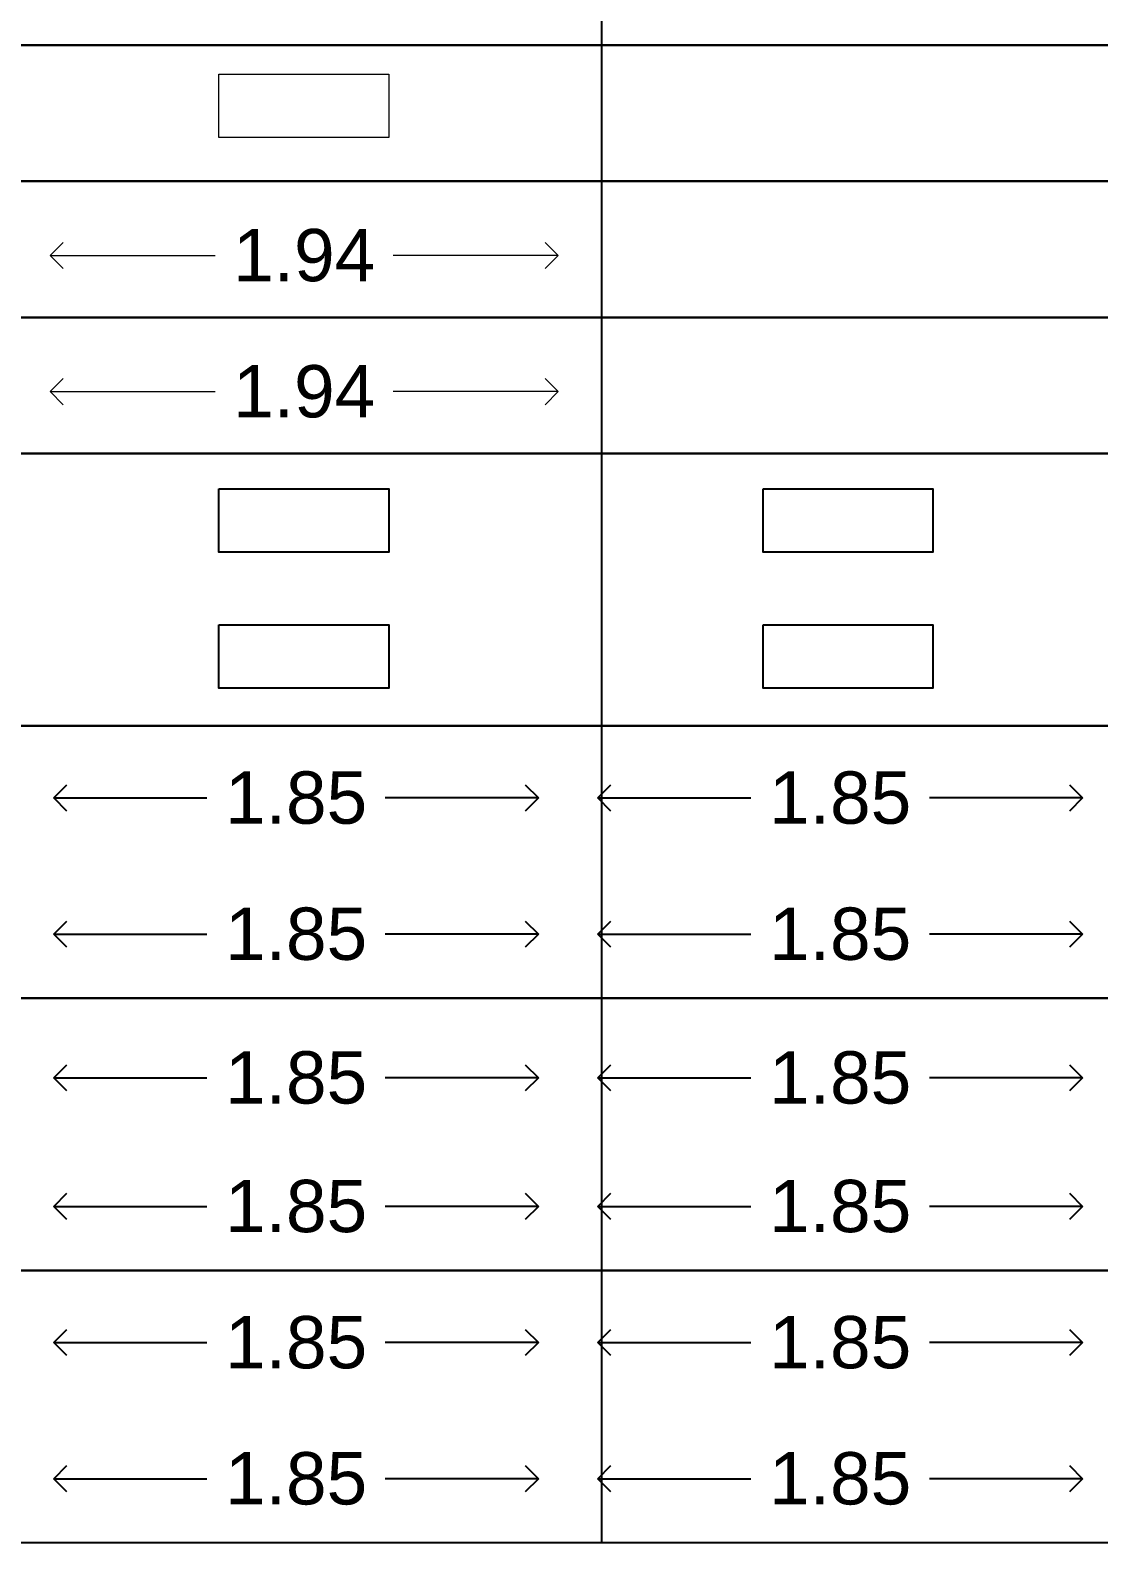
# Model space of a CAD drawing. Header units: millimetres. Extents: x -9481 to -9286, y 28723 to 28853.
# Drawn here: x -9457.79 to -9453.7, y 28730.39 to 28736.17 of the extents above; entities that cross this region are included whole.
import ezdxf

# ---------------------------------------------------------------- set-up
doc = ezdxf.new("R2010")
doc.units = ezdxf.units.MM
doc.header["$PDMODE"] = 34
doc.header["$PDSIZE"] = -15
doc.linetypes.add('CONTINULUS', pattern=[0])
for name, color, linetype in [('BLK_1_FLR_0_GLASS_FACADE_1', 7, 'Continuous'), ('BLK_1_FLR_0_GLASS_FACADE_2', 7, 'Continuous'), ('BLK_1_FLR_1_GLASS_FACADE_1', 7, 'Continuous'), ('BLK_1_FLR_1_GLASS_FACADE_2', 7, 'Continuous')]:
    doc.layers.add(name, color=color, linetype=linetype)
doc.layers.add('MAIN_GATE', color=7, linetype='Continuous', lineweight=0)
doc.layers.add('PLAN', color=7, linetype='Continuous', lineweight=40)
doc.styles.add('Arial', font='arial.ttf', dxfattribs={"height": 0.2})
doc.styles.add('style2', font='arial.ttf', dxfattribs={"height": 0.3})
doc.dimstyles.new('INT DIM', dxfattribs={"dimtxt": 0.3, "dimasz": 0.1, "dimexe": 0.18, "dimexo": 0.0625, "dimgap": 0.09, "dimtad": 0, "dimzin": 0, "dimdsep": 46, "dimtxsty": 'style2', "dimblk": 'OPEN90', "dimcen": 0.09, "dimse1": 1, "dimse2": 1, "dimclrd": 250, "dimclrt": 256, "dimadec": 0, "dimazin": 0, "dimtfac": 1, "dimtofl": 0, "dimtmove": 0, "dimatfit": 3, "dimfxl": 0.18, "dimtolj": 1, "dimtzin": 0, "dimlwd": -1, "dimarcsym": 0})

# ---------------------------------------------------------------- blocks, each defined once
blk = doc.blocks.new('_Open90')
at = {"layer": 'PLAN', "color": 0, "lineweight": -2}
for p, q in [((0, 0), (-1, 0)), ((-0.5, 0.5), (0, 0)), ((0, 0), (-0.5, -0.5))]:
    blk.add_line(p, q, dxfattribs=at)
blk = doc.blocks.new('*D235')
at = {"layer": 'Defpoints', "color": 0, "linetype": 'CONTINULUS', "ltscale": 0.05, "transparency": 16777216}
for p in [(-9457.7093, 28735.5197), (-9455.7668, 28735.5197), (-9455.7668, 28735.3104)]:
    blk.add_point(p, dxfattribs=at)
at = {"layer": 'MAIN_GATE', "color": 250, "ltscale": 0.05, "transparency": 16777216}
for p, q in [((-9457.6093, 28735.3104), (-9457.078, 28735.3104)), ((-9455.8668, 28735.3104), (-9456.3981, 28735.3104))]:
    blk.add_line(p, q, dxfattribs=at)
at = {"layer": 'MAIN_GATE', "color": 250, "linetype": 'CONTINULUS', "ltscale": 0.05, "transparency": 16777216, "xscale": 0.1, "yscale": 0.1, "zscale": 0.1, "rotation": 180}
blk.add_blockref('_Open90', (-9457.7093, 28735.3104), dxfattribs=at)
at = {"layer": 'MAIN_GATE', "color": 250, "linetype": 'CONTINULUS', "ltscale": 0.05, "transparency": 16777216, "xscale": 0.1, "yscale": 0.1, "zscale": 0.1}
blk.add_blockref('_Open90', (-9455.7668, 28735.3104), dxfattribs=at)
at = {"layer": 'MAIN_GATE', "linetype": 'CONTINULUS', "ltscale": 0.05, "transparency": 16777216, "insert": (-9456.738, 28735.3104), "char_height": 0.2, "attachment_point": 5, "style": 'Arial', "bg_fill": 3, "box_fill_scale": 1.1, "bg_fill_color": 256, "bg_fill_true_color": 13158600, "bg_fill_transparency": 0}
blk.add_mtext('\\A1;1.94', dxfattribs=at)
blk = doc.blocks.new('*D236')
at = {"layer": 'Defpoints', "color": 0, "linetype": 'CONTINULUS', "ltscale": 0.05, "transparency": 16777216}
for p in [(-9457.7093, 28734.999), (-9455.7668, 28734.999), (-9455.7668, 28734.7897)]:
    blk.add_point(p, dxfattribs=at)
at = {"layer": 'MAIN_GATE', "color": 250, "ltscale": 0.05, "transparency": 16777216}
for p, q in [((-9457.6093, 28734.7897), (-9457.078, 28734.7897)), ((-9455.8668, 28734.7897), (-9456.3981, 28734.7897))]:
    blk.add_line(p, q, dxfattribs=at)
at = {"layer": 'MAIN_GATE', "color": 250, "linetype": 'CONTINULUS', "ltscale": 0.05, "transparency": 16777216, "xscale": 0.1, "yscale": 0.1, "zscale": 0.1, "rotation": 180}
blk.add_blockref('_Open90', (-9457.7093, 28734.7897), dxfattribs=at)
at = {"layer": 'MAIN_GATE', "color": 250, "linetype": 'CONTINULUS', "ltscale": 0.05, "transparency": 16777216, "xscale": 0.1, "yscale": 0.1, "zscale": 0.1}
blk.add_blockref('_Open90', (-9455.7668, 28734.7897), dxfattribs=at)
at = {"layer": 'MAIN_GATE', "linetype": 'CONTINULUS', "ltscale": 0.05, "transparency": 16777216, "insert": (-9456.738, 28734.7897), "char_height": 0.2, "attachment_point": 5, "style": 'Arial', "bg_fill": 3, "box_fill_scale": 1.1, "bg_fill_color": 256, "bg_fill_true_color": 13158600, "bg_fill_transparency": 0}
blk.add_mtext('\\A1;1.94', dxfattribs=at)
blk = doc.blocks.new('*D237')
at = {"layer": 'BLK_1_FLR_0_GLASS_FACADE_1', "color": 250, "ltscale": 0.05, "transparency": 16777216}
for p, q in [((-9457.5956, 28733.2359), (-9457.1101, 28733.2359)), ((-9455.9424, 28733.2359), (-9456.4279, 28733.2359))]:
    blk.add_line(p, q, dxfattribs=at)
at = {"layer": 'Defpoints', "color": 0, "linetype": 'CONTINULUS', "ltscale": 0.05, "transparency": 16777216}
for p in [(-9457.6956, 28733.4405), (-9455.8424, 28733.4405), (-9455.8424, 28733.2359)]:
    blk.add_point(p, dxfattribs=at)
at = {"layer": 'BLK_1_FLR_0_GLASS_FACADE_1', "color": 250, "linetype": 'CONTINULUS', "ltscale": 0.05, "transparency": 16777216, "xscale": 0.1, "yscale": 0.1, "zscale": 0.1, "rotation": 180}
blk.add_blockref('_Open90', (-9457.6956, 28733.2359), dxfattribs=at)
at = {"layer": 'BLK_1_FLR_0_GLASS_FACADE_1', "color": 250, "linetype": 'CONTINULUS', "ltscale": 0.05, "transparency": 16777216, "xscale": 0.1, "yscale": 0.1, "zscale": 0.1}
blk.add_blockref('_Open90', (-9455.8424, 28733.2359), dxfattribs=at)
at = {"layer": 'BLK_1_FLR_0_GLASS_FACADE_1', "linetype": 'CONTINULUS', "ltscale": 0.05, "transparency": 16777216, "insert": (-9456.769, 28733.2359), "char_height": 0.2, "attachment_point": 5, "style": 'Arial', "bg_fill": 3, "box_fill_scale": 1.1, "bg_fill_color": 256, "bg_fill_true_color": 13158600, "bg_fill_transparency": 0}
blk.add_mtext('\\A1;1.85', dxfattribs=at)
blk = doc.blocks.new('*D238')
at = {"layer": 'BLK_1_FLR_0_GLASS_FACADE_2', "color": 250, "ltscale": 0.05, "transparency": 16777216}
for p, q in [((-9457.5956, 28732.7153), (-9457.1101, 28732.7153)), ((-9455.9424, 28732.7153), (-9456.4279, 28732.7153))]:
    blk.add_line(p, q, dxfattribs=at)
at = {"layer": 'Defpoints', "color": 0, "linetype": 'CONTINULUS', "ltscale": 0.05, "transparency": 16777216}
for p in [(-9457.6956, 28732.9198), (-9455.8424, 28732.9198), (-9455.8424, 28732.7153)]:
    blk.add_point(p, dxfattribs=at)
at = {"layer": 'BLK_1_FLR_0_GLASS_FACADE_2', "color": 250, "linetype": 'CONTINULUS', "ltscale": 0.05, "transparency": 16777216, "xscale": 0.1, "yscale": 0.1, "zscale": 0.1, "rotation": 180}
blk.add_blockref('_Open90', (-9457.6956, 28732.7153), dxfattribs=at)
at = {"layer": 'BLK_1_FLR_0_GLASS_FACADE_2', "color": 250, "linetype": 'CONTINULUS', "ltscale": 0.05, "transparency": 16777216, "xscale": 0.1, "yscale": 0.1, "zscale": 0.1}
blk.add_blockref('_Open90', (-9455.8424, 28732.7153), dxfattribs=at)
at = {"layer": 'BLK_1_FLR_0_GLASS_FACADE_2', "linetype": 'CONTINULUS', "ltscale": 0.05, "transparency": 16777216, "insert": (-9456.769, 28732.7153), "char_height": 0.2, "attachment_point": 5, "style": 'Arial', "bg_fill": 3, "box_fill_scale": 1.1, "bg_fill_color": 256, "bg_fill_true_color": 13158600, "bg_fill_transparency": 0}
blk.add_mtext('\\A1;1.85', dxfattribs=at)
blk = doc.blocks.new('*D241')
at = {"layer": 'BLK_1_FLR_0_GLASS_FACADE_2', "color": 250, "ltscale": 0.05, "transparency": 16777216}
for p, q in [((-9457.5956, 28731.674), (-9457.1101, 28731.674)), ((-9455.9424, 28731.674), (-9456.4279, 28731.674))]:
    blk.add_line(p, q, dxfattribs=at)
at = {"layer": 'Defpoints', "color": 0, "linetype": 'CONTINULUS', "ltscale": 0.05, "transparency": 16777216}
for p in [(-9457.6956, 28731.8785), (-9455.8424, 28731.8785), (-9455.8424, 28731.674)]:
    blk.add_point(p, dxfattribs=at)
at = {"layer": 'BLK_1_FLR_0_GLASS_FACADE_2', "color": 250, "linetype": 'CONTINULUS', "ltscale": 0.05, "transparency": 16777216, "xscale": 0.1, "yscale": 0.1, "zscale": 0.1, "rotation": 180}
blk.add_blockref('_Open90', (-9457.6956, 28731.674), dxfattribs=at)
at = {"layer": 'BLK_1_FLR_0_GLASS_FACADE_2', "color": 250, "linetype": 'CONTINULUS', "ltscale": 0.05, "transparency": 16777216, "xscale": 0.1, "yscale": 0.1, "zscale": 0.1}
blk.add_blockref('_Open90', (-9455.8424, 28731.674), dxfattribs=at)
at = {"layer": 'BLK_1_FLR_0_GLASS_FACADE_2', "linetype": 'CONTINULUS', "ltscale": 0.05, "transparency": 16777216, "insert": (-9456.769, 28731.674), "char_height": 0.2, "attachment_point": 5, "style": 'Arial', "bg_fill": 3, "box_fill_scale": 1.1, "bg_fill_color": 256, "bg_fill_true_color": 13158600, "bg_fill_transparency": 0}
blk.add_mtext('\\A1;1.85', dxfattribs=at)
blk = doc.blocks.new('*D240')
at = {"layer": 'BLK_1_FLR_0_GLASS_FACADE_1', "color": 250, "ltscale": 0.05, "transparency": 16777216}
for p, q in [((-9457.5956, 28731.1533), (-9457.1101, 28731.1533)), ((-9455.9424, 28731.1533), (-9456.4279, 28731.1533))]:
    blk.add_line(p, q, dxfattribs=at)
at = {"layer": 'Defpoints', "color": 0, "linetype": 'CONTINULUS', "ltscale": 0.05, "transparency": 16777216}
for p in [(-9457.6956, 28731.3579), (-9455.8424, 28731.3579), (-9455.8424, 28731.1533)]:
    blk.add_point(p, dxfattribs=at)
at = {"layer": 'BLK_1_FLR_0_GLASS_FACADE_1', "color": 250, "linetype": 'CONTINULUS', "ltscale": 0.05, "transparency": 16777216, "xscale": 0.1, "yscale": 0.1, "zscale": 0.1, "rotation": 180}
blk.add_blockref('_Open90', (-9457.6956, 28731.1533), dxfattribs=at)
at = {"layer": 'BLK_1_FLR_0_GLASS_FACADE_1', "color": 250, "linetype": 'CONTINULUS', "ltscale": 0.05, "transparency": 16777216, "xscale": 0.1, "yscale": 0.1, "zscale": 0.1}
blk.add_blockref('_Open90', (-9455.8424, 28731.1533), dxfattribs=at)
at = {"layer": 'BLK_1_FLR_0_GLASS_FACADE_1', "linetype": 'CONTINULUS', "ltscale": 0.05, "transparency": 16777216, "insert": (-9456.769, 28731.1533), "char_height": 0.2, "attachment_point": 5, "style": 'Arial', "bg_fill": 3, "box_fill_scale": 1.1, "bg_fill_color": 256, "bg_fill_true_color": 13158600, "bg_fill_transparency": 0}
blk.add_mtext('\\A1;1.85', dxfattribs=at)
blk = doc.blocks.new('*D239')
at = {"layer": 'BLK_1_FLR_0_GLASS_FACADE_2', "color": 250, "ltscale": 0.05, "transparency": 16777216}
for p, q in [((-9457.5956, 28730.6327), (-9457.1101, 28730.6327)), ((-9455.9424, 28730.6327), (-9456.4279, 28730.6327))]:
    blk.add_line(p, q, dxfattribs=at)
at = {"layer": 'Defpoints', "color": 0, "linetype": 'CONTINULUS', "ltscale": 0.05, "transparency": 16777216}
for p in [(-9457.6956, 28730.8372), (-9455.8424, 28730.8372), (-9455.8424, 28730.6327)]:
    blk.add_point(p, dxfattribs=at)
at = {"layer": 'BLK_1_FLR_0_GLASS_FACADE_2', "color": 250, "linetype": 'CONTINULUS', "ltscale": 0.05, "transparency": 16777216, "xscale": 0.1, "yscale": 0.1, "zscale": 0.1, "rotation": 180}
blk.add_blockref('_Open90', (-9457.6956, 28730.6327), dxfattribs=at)
at = {"layer": 'BLK_1_FLR_0_GLASS_FACADE_2', "color": 250, "linetype": 'CONTINULUS', "ltscale": 0.05, "transparency": 16777216, "xscale": 0.1, "yscale": 0.1, "zscale": 0.1}
blk.add_blockref('_Open90', (-9455.8424, 28730.6327), dxfattribs=at)
at = {"layer": 'BLK_1_FLR_0_GLASS_FACADE_2', "linetype": 'CONTINULUS', "ltscale": 0.05, "transparency": 16777216, "insert": (-9456.769, 28730.6327), "char_height": 0.2, "attachment_point": 5, "style": 'Arial', "bg_fill": 3, "box_fill_scale": 1.1, "bg_fill_color": 256, "bg_fill_true_color": 13158600, "bg_fill_transparency": 0}
blk.add_mtext('\\A1;1.85', dxfattribs=at)
blk = doc.blocks.new('*D242')
at = {"layer": 'BLK_1_FLR_0_GLASS_FACADE_1', "color": 250, "ltscale": 0.05, "transparency": 16777216}
for p, q in [((-9457.5956, 28732.1657), (-9457.1101, 28732.1657)), ((-9455.9424, 28732.1657), (-9456.4279, 28732.1657))]:
    blk.add_line(p, q, dxfattribs=at)
at = {"layer": 'Defpoints', "color": 0, "linetype": 'CONTINULUS', "ltscale": 0.05, "transparency": 16777216}
for p in [(-9457.6956, 28732.3703), (-9455.8424, 28732.3703), (-9455.8424, 28732.1657)]:
    blk.add_point(p, dxfattribs=at)
at = {"layer": 'BLK_1_FLR_0_GLASS_FACADE_1', "color": 250, "linetype": 'CONTINULUS', "ltscale": 0.05, "transparency": 16777216, "xscale": 0.1, "yscale": 0.1, "zscale": 0.1, "rotation": 180}
blk.add_blockref('_Open90', (-9457.6956, 28732.1657), dxfattribs=at)
at = {"layer": 'BLK_1_FLR_0_GLASS_FACADE_1', "color": 250, "linetype": 'CONTINULUS', "ltscale": 0.05, "transparency": 16777216, "xscale": 0.1, "yscale": 0.1, "zscale": 0.1}
blk.add_blockref('_Open90', (-9455.8424, 28732.1657), dxfattribs=at)
at = {"layer": 'BLK_1_FLR_0_GLASS_FACADE_1', "linetype": 'CONTINULUS', "ltscale": 0.05, "transparency": 16777216, "insert": (-9456.769, 28732.1657), "char_height": 0.2, "attachment_point": 5, "style": 'Arial', "bg_fill": 3, "box_fill_scale": 1.1, "bg_fill_color": 256, "bg_fill_true_color": 13158600, "bg_fill_transparency": 0}
blk.add_mtext('\\A1;1.85', dxfattribs=at)
blk = doc.blocks.new('*D248')
at = {"layer": 'BLK_1_FLR_1_GLASS_FACADE_1', "color": 250, "ltscale": 0.05, "transparency": 16777216}
for p, q in [((-9455.5149, 28733.2359), (-9455.0293, 28733.2359)), ((-9453.8616, 28733.2359), (-9454.3471, 28733.2359))]:
    blk.add_line(p, q, dxfattribs=at)
at = {"layer": 'Defpoints', "color": 0, "linetype": 'CONTINULUS', "ltscale": 0.05, "transparency": 16777216}
for p in [(-9455.6149, 28733.4405), (-9453.7616, 28733.4405), (-9453.7616, 28733.2359)]:
    blk.add_point(p, dxfattribs=at)
at = {"layer": 'BLK_1_FLR_1_GLASS_FACADE_1', "color": 250, "linetype": 'CONTINULUS', "ltscale": 0.05, "transparency": 16777216, "xscale": 0.1, "yscale": 0.1, "zscale": 0.1, "rotation": 180}
blk.add_blockref('_Open90', (-9455.6149, 28733.2359), dxfattribs=at)
at = {"layer": 'BLK_1_FLR_1_GLASS_FACADE_1', "color": 250, "linetype": 'CONTINULUS', "ltscale": 0.05, "transparency": 16777216, "xscale": 0.1, "yscale": 0.1, "zscale": 0.1}
blk.add_blockref('_Open90', (-9453.7616, 28733.2359), dxfattribs=at)
at = {"layer": 'BLK_1_FLR_1_GLASS_FACADE_1', "linetype": 'CONTINULUS', "ltscale": 0.05, "transparency": 16777216, "insert": (-9454.6882, 28733.2359), "char_height": 0.2, "attachment_point": 5, "style": 'Arial', "bg_fill": 3, "box_fill_scale": 1.1, "bg_fill_color": 256, "bg_fill_true_color": 13158600, "bg_fill_transparency": 0}
blk.add_mtext('\\A1;1.85', dxfattribs=at)
blk = doc.blocks.new('*D243')
at = {"layer": 'BLK_1_FLR_1_GLASS_FACADE_2', "color": 250, "ltscale": 0.05, "transparency": 16777216}
for p, q in [((-9455.5149, 28732.7153), (-9455.0293, 28732.7153)), ((-9453.8616, 28732.7153), (-9454.3471, 28732.7153))]:
    blk.add_line(p, q, dxfattribs=at)
at = {"layer": 'Defpoints', "color": 0, "linetype": 'CONTINULUS', "ltscale": 0.05, "transparency": 16777216}
for p in [(-9455.6149, 28732.9198), (-9453.7616, 28732.9198), (-9453.7616, 28732.7153)]:
    blk.add_point(p, dxfattribs=at)
at = {"layer": 'BLK_1_FLR_1_GLASS_FACADE_2', "color": 250, "linetype": 'CONTINULUS', "ltscale": 0.05, "transparency": 16777216, "xscale": 0.1, "yscale": 0.1, "zscale": 0.1, "rotation": 180}
blk.add_blockref('_Open90', (-9455.6149, 28732.7153), dxfattribs=at)
at = {"layer": 'BLK_1_FLR_1_GLASS_FACADE_2', "color": 250, "linetype": 'CONTINULUS', "ltscale": 0.05, "transparency": 16777216, "xscale": 0.1, "yscale": 0.1, "zscale": 0.1}
blk.add_blockref('_Open90', (-9453.7616, 28732.7153), dxfattribs=at)
at = {"layer": 'BLK_1_FLR_1_GLASS_FACADE_2', "linetype": 'CONTINULUS', "ltscale": 0.05, "transparency": 16777216, "insert": (-9454.6882, 28732.7153), "char_height": 0.2, "attachment_point": 5, "style": 'Arial', "bg_fill": 3, "box_fill_scale": 1.1, "bg_fill_color": 256, "bg_fill_true_color": 13158600, "bg_fill_transparency": 0}
blk.add_mtext('\\A1;1.85', dxfattribs=at)
blk = doc.blocks.new('*D244')
at = {"layer": 'BLK_1_FLR_1_GLASS_FACADE_2', "color": 250, "ltscale": 0.05, "transparency": 16777216}
for p, q in [((-9455.5149, 28731.674), (-9455.0293, 28731.674)), ((-9453.8616, 28731.674), (-9454.3471, 28731.674))]:
    blk.add_line(p, q, dxfattribs=at)
at = {"layer": 'Defpoints', "color": 0, "linetype": 'CONTINULUS', "ltscale": 0.05, "transparency": 16777216}
for p in [(-9455.6149, 28731.8785), (-9453.7616, 28731.8785), (-9453.7616, 28731.674)]:
    blk.add_point(p, dxfattribs=at)
at = {"layer": 'BLK_1_FLR_1_GLASS_FACADE_2', "color": 250, "linetype": 'CONTINULUS', "ltscale": 0.05, "transparency": 16777216, "xscale": 0.1, "yscale": 0.1, "zscale": 0.1, "rotation": 180}
blk.add_blockref('_Open90', (-9455.6149, 28731.674), dxfattribs=at)
at = {"layer": 'BLK_1_FLR_1_GLASS_FACADE_2', "color": 250, "linetype": 'CONTINULUS', "ltscale": 0.05, "transparency": 16777216, "xscale": 0.1, "yscale": 0.1, "zscale": 0.1}
blk.add_blockref('_Open90', (-9453.7616, 28731.674), dxfattribs=at)
at = {"layer": 'BLK_1_FLR_1_GLASS_FACADE_2', "linetype": 'CONTINULUS', "ltscale": 0.05, "transparency": 16777216, "insert": (-9454.6882, 28731.674), "char_height": 0.2, "attachment_point": 5, "style": 'Arial', "bg_fill": 3, "box_fill_scale": 1.1, "bg_fill_color": 256, "bg_fill_true_color": 13158600, "bg_fill_transparency": 0}
blk.add_mtext('\\A1;1.85', dxfattribs=at)
blk = doc.blocks.new('*D245')
at = {"layer": 'BLK_1_FLR_1_GLASS_FACADE_1', "color": 250, "ltscale": 0.05, "transparency": 16777216}
for p, q in [((-9455.5149, 28731.1533), (-9455.0293, 28731.1533)), ((-9453.8616, 28731.1533), (-9454.3471, 28731.1533))]:
    blk.add_line(p, q, dxfattribs=at)
at = {"layer": 'Defpoints', "color": 0, "linetype": 'CONTINULUS', "ltscale": 0.05, "transparency": 16777216}
for p in [(-9455.6149, 28731.3579), (-9453.7616, 28731.3579), (-9453.7616, 28731.1533)]:
    blk.add_point(p, dxfattribs=at)
at = {"layer": 'BLK_1_FLR_1_GLASS_FACADE_1', "color": 250, "linetype": 'CONTINULUS', "ltscale": 0.05, "transparency": 16777216, "xscale": 0.1, "yscale": 0.1, "zscale": 0.1, "rotation": 180}
blk.add_blockref('_Open90', (-9455.6149, 28731.1533), dxfattribs=at)
at = {"layer": 'BLK_1_FLR_1_GLASS_FACADE_1', "color": 250, "linetype": 'CONTINULUS', "ltscale": 0.05, "transparency": 16777216, "xscale": 0.1, "yscale": 0.1, "zscale": 0.1}
blk.add_blockref('_Open90', (-9453.7616, 28731.1533), dxfattribs=at)
at = {"layer": 'BLK_1_FLR_1_GLASS_FACADE_1', "linetype": 'CONTINULUS', "ltscale": 0.05, "transparency": 16777216, "insert": (-9454.6882, 28731.1533), "char_height": 0.2, "attachment_point": 5, "style": 'Arial', "bg_fill": 3, "box_fill_scale": 1.1, "bg_fill_color": 256, "bg_fill_true_color": 13158600, "bg_fill_transparency": 0}
blk.add_mtext('\\A1;1.85', dxfattribs=at)
blk = doc.blocks.new('*D246')
at = {"layer": 'BLK_1_FLR_1_GLASS_FACADE_2', "color": 250, "ltscale": 0.05, "transparency": 16777216}
for p, q in [((-9455.5149, 28730.6327), (-9455.0293, 28730.6327)), ((-9453.8616, 28730.6327), (-9454.3471, 28730.6327))]:
    blk.add_line(p, q, dxfattribs=at)
at = {"layer": 'Defpoints', "color": 0, "linetype": 'CONTINULUS', "ltscale": 0.05, "transparency": 16777216}
for p in [(-9455.6149, 28730.8372), (-9453.7616, 28730.8372), (-9453.7616, 28730.6327)]:
    blk.add_point(p, dxfattribs=at)
at = {"layer": 'BLK_1_FLR_1_GLASS_FACADE_2', "color": 250, "linetype": 'CONTINULUS', "ltscale": 0.05, "transparency": 16777216, "xscale": 0.1, "yscale": 0.1, "zscale": 0.1, "rotation": 180}
blk.add_blockref('_Open90', (-9455.6149, 28730.6327), dxfattribs=at)
at = {"layer": 'BLK_1_FLR_1_GLASS_FACADE_2', "color": 250, "linetype": 'CONTINULUS', "ltscale": 0.05, "transparency": 16777216, "xscale": 0.1, "yscale": 0.1, "zscale": 0.1}
blk.add_blockref('_Open90', (-9453.7616, 28730.6327), dxfattribs=at)
at = {"layer": 'BLK_1_FLR_1_GLASS_FACADE_2', "linetype": 'CONTINULUS', "ltscale": 0.05, "transparency": 16777216, "insert": (-9454.6882, 28730.6327), "char_height": 0.2, "attachment_point": 5, "style": 'Arial', "bg_fill": 3, "box_fill_scale": 1.1, "bg_fill_color": 256, "bg_fill_true_color": 13158600, "bg_fill_transparency": 0}
blk.add_mtext('\\A1;1.85', dxfattribs=at)
blk = doc.blocks.new('*D247')
at = {"layer": 'BLK_1_FLR_1_GLASS_FACADE_1', "color": 250, "ltscale": 0.05, "transparency": 16777216}
for p, q in [((-9455.5149, 28732.1657), (-9455.0293, 28732.1657)), ((-9453.8616, 28732.1657), (-9454.3471, 28732.1657))]:
    blk.add_line(p, q, dxfattribs=at)
at = {"layer": 'Defpoints', "color": 0, "linetype": 'CONTINULUS', "ltscale": 0.05, "transparency": 16777216}
for p in [(-9455.6149, 28732.3703), (-9453.7616, 28732.3703), (-9453.7616, 28732.1657)]:
    blk.add_point(p, dxfattribs=at)
at = {"layer": 'BLK_1_FLR_1_GLASS_FACADE_1', "color": 250, "linetype": 'CONTINULUS', "ltscale": 0.05, "transparency": 16777216, "xscale": 0.1, "yscale": 0.1, "zscale": 0.1, "rotation": 180}
blk.add_blockref('_Open90', (-9455.6149, 28732.1657), dxfattribs=at)
at = {"layer": 'BLK_1_FLR_1_GLASS_FACADE_1', "color": 250, "linetype": 'CONTINULUS', "ltscale": 0.05, "transparency": 16777216, "xscale": 0.1, "yscale": 0.1, "zscale": 0.1}
blk.add_blockref('_Open90', (-9453.7616, 28732.1657), dxfattribs=at)
at = {"layer": 'BLK_1_FLR_1_GLASS_FACADE_1', "linetype": 'CONTINULUS', "ltscale": 0.05, "transparency": 16777216, "insert": (-9454.6882, 28732.1657), "char_height": 0.2, "attachment_point": 5, "style": 'Arial', "bg_fill": 3, "box_fill_scale": 1.1, "bg_fill_color": 256, "bg_fill_true_color": 13158600, "bg_fill_transparency": 0}
blk.add_mtext('\\A1;1.85', dxfattribs=at)

msp = doc.modelspace()

# ---------------------------------------------------------------- linework, layer by layer
for p, q in [((-9455.6016, 28736.6355), (-9455.6016, 28736.1148)), ((-9455.6016, 28736.1148), (-9455.6016, 28735.5942)), ((-9455.6016, 28735.5942), (-9455.6016, 28735.0735)), ((-9455.6016, 28735.0735), (-9455.6016, 28734.5529)), ((-9455.6016, 28734.5529), (-9455.6016, 28734.0322)), ((-9455.6016, 28734.0322), (-9455.6016, 28733.5116)), ((-9455.6016, 28733.5116), (-9455.6016, 28732.9909)), ((-9455.6016, 28732.9909), (-9455.6016, 28732.4703)), ((-9455.6016, 28732.4703), (-9455.6016, 28731.9496)), ((-9455.6016, 28731.9496), (-9455.6016, 28731.429)), ((-9455.6016, 28731.429), (-9455.6016, 28730.9083)), ((-9455.6016, 28730.9083), (-9455.6016, 28730.3877))]:
    msp.add_line(p, q)
msp.add_lwpolyline([(-9481.2579, 28736.6355), (-9442.23, 28736.6355), (-9442.23, 28736.1148), (-9481.2579, 28736.1148), (-9481.2579, 28736.6355)], close=True)
for points in [[(-9481.2579, 28735.5942), (-9481.2579, 28736.1148), (-9442.23, 28736.1148), (-9442.23, 28735.5942), (-9461.7318, 28735.5942)], [(-9461.7318, 28735.5942), (-9442.23, 28735.5942), (-9442.23, 28735.0735), (-9461.7318, 28735.0735)], [(-9461.7318, 28735.0735), (-9442.23, 28735.0735), (-9442.23, 28734.5529), (-9481.2579, 28734.5529), (-9481.2579, 28735.0735), (-9481.2579, 28735.0735)], [(-9481.2579, 28734.0322), (-9481.2579, 28734.5529), (-9442.23, 28734.5529), (-9442.23, 28734.0322)], [(-9442.23, 28734.0322), (-9442.23, 28733.5116), (-9461.7318, 28733.5116)], [(-9461.7318, 28733.5116), (-9442.23, 28733.5116), (-9442.23, 28732.9909)], [(-9442.23, 28732.9909), (-9442.23, 28732.4703), (-9461.7318, 28732.4703)], [(-9461.7318, 28732.4703), (-9442.23, 28732.4703), (-9442.23, 28731.9496)], [(-9442.23, 28731.9496), (-9442.23, 28731.429), (-9461.7318, 28731.429)], [(-9461.7318, 28731.429), (-9442.23, 28731.429), (-9442.23, 28730.9083)], [(-9442.23, 28730.9083), (-9442.23, 28730.3877), (-9481.2579, 28730.3877), (-9481.2579, 28730.9083)]]:
    msp.add_lwpolyline(points)
at = {"layer": 'BLK_1_FLR_0_GLASS_FACADE_1', "color": 7, "linetype": 'CONTINULUS', "ltscale": 0.05}
msp.add_lwpolyline([(-9457.0642, 28734.418), (-9456.415, 28734.418), (-9456.415, 28734.1759), (-9457.0642, 28734.1759)], close=True, dxfattribs=at)
at = {"layer": 'BLK_1_FLR_0_GLASS_FACADE_2', "color": 7, "linetype": 'CONTINULUS', "ltscale": 0.05}
msp.add_lwpolyline([(-9457.0642, 28733.8974), (-9456.415, 28733.8974), (-9456.415, 28733.6552), (-9457.0642, 28733.6552)], close=True, dxfattribs=at)
at = {"layer": 'BLK_1_FLR_1_GLASS_FACADE_1', "color": 7, "linetype": 'CONTINULUS', "ltscale": 0.05}
msp.add_lwpolyline([(-9454.9834, 28734.418), (-9454.3342, 28734.418), (-9454.3342, 28734.1759), (-9454.9834, 28734.1759)], close=True, dxfattribs=at)
at = {"layer": 'BLK_1_FLR_1_GLASS_FACADE_2', "color": 7, "linetype": 'CONTINULUS', "ltscale": 0.05}
msp.add_lwpolyline([(-9454.9834, 28733.8974), (-9454.3342, 28733.8974), (-9454.3342, 28733.6552), (-9454.9834, 28733.6552)], close=True, dxfattribs=at)
at = {"layer": 'MAIN_GATE', "color": 7, "linetype": 'CONTINULUS', "ltscale": 0.05}
msp.add_lwpolyline([(-9457.0642, 28736.0037), (-9456.415, 28736.0037), (-9456.415, 28735.7615), (-9457.0642, 28735.7615)], close=True, dxfattribs=at)

# ---------------------------------------------------------------- next in the draw order: dimensions: what is measured, and where the dimension line sits
at = {"layer": 'BLK_1_FLR_0_GLASS_FACADE_1', "color": 1, "linetype": 'CONTINULUS', "ltscale": 0.05}
dim = msp.add_linear_dim(base=(-9455.8424, 28733.2359), p1=(-9457.6956, 28733.4405), p2=(-9455.8424, 28733.4405), dimstyle='INT DIM', override={"dimtxt": 0.2, "dimtxsty": 'Arial', "dimfxl": 0.125, "dimtfill": 1, "dimtfillclr": 7, "dimarcsym": 1}, dxfattribs=at)
dim.commit()
dim.dimension.update_dxf_attribs({"geometry": '*D237', "text_midpoint": (-9456.769, 28733.2359)})
at = {"layer": 'BLK_1_FLR_0_GLASS_FACADE_1', "color": 2, "linetype": 'CONTINULUS', "ltscale": 0.05}
dim = msp.add_linear_dim(base=(-9455.8424, 28732.1657), p1=(-9457.6956, 28732.3703), p2=(-9455.8424, 28732.3703), dimstyle='INT DIM', override={"dimtxt": 0.2, "dimtxsty": 'Arial', "dimfxl": 0.125, "dimtfill": 1, "dimtfillclr": 7, "dimarcsym": 1}, dxfattribs=at)
dim.commit()
dim.dimension.update_dxf_attribs({"geometry": '*D242', "text_midpoint": (-9456.769, 28732.1657)})
at = {"layer": 'BLK_1_FLR_0_GLASS_FACADE_1', "color": 3, "linetype": 'CONTINULUS', "ltscale": 0.05}
dim = msp.add_linear_dim(base=(-9455.8424, 28731.1533), p1=(-9457.6956, 28731.3579), p2=(-9455.8424, 28731.3579), dimstyle='INT DIM', override={"dimtxt": 0.2, "dimtxsty": 'Arial', "dimfxl": 0.125, "dimtfill": 1, "dimtfillclr": 7, "dimarcsym": 1}, dxfattribs=at)
dim.commit()
dim.dimension.update_dxf_attribs({"geometry": '*D240', "text_midpoint": (-9456.769, 28731.1533)})
at = {"layer": 'BLK_1_FLR_0_GLASS_FACADE_2', "color": 1, "linetype": 'CONTINULUS', "ltscale": 0.05}
dim = msp.add_linear_dim(base=(-9455.8424, 28732.7153), p1=(-9457.6956, 28732.9198), p2=(-9455.8424, 28732.9198), dimstyle='INT DIM', override={"dimtxt": 0.2, "dimtxsty": 'Arial', "dimfxl": 0.125, "dimtfill": 1, "dimtfillclr": 7, "dimarcsym": 1}, dxfattribs=at)
dim.commit()
dim.dimension.update_dxf_attribs({"geometry": '*D238', "text_midpoint": (-9456.769, 28732.7153)})
at = {"layer": 'BLK_1_FLR_0_GLASS_FACADE_2', "color": 2, "linetype": 'CONTINULUS', "ltscale": 0.05}
dim = msp.add_linear_dim(base=(-9455.8424, 28731.674), p1=(-9457.6956, 28731.8785), p2=(-9455.8424, 28731.8785), dimstyle='INT DIM', override={"dimtxt": 0.2, "dimtxsty": 'Arial', "dimfxl": 0.125, "dimtfill": 1, "dimtfillclr": 7, "dimarcsym": 1}, dxfattribs=at)
dim.commit()
dim.dimension.update_dxf_attribs({"geometry": '*D241', "text_midpoint": (-9456.769, 28731.674)})
at = {"layer": 'BLK_1_FLR_0_GLASS_FACADE_2', "color": 3, "linetype": 'CONTINULUS', "ltscale": 0.05}
dim = msp.add_linear_dim(base=(-9455.8424, 28730.6327), p1=(-9457.6956, 28730.8372), p2=(-9455.8424, 28730.8372), dimstyle='INT DIM', override={"dimtxt": 0.2, "dimtxsty": 'Arial', "dimfxl": 0.125, "dimtfill": 1, "dimtfillclr": 7, "dimarcsym": 1}, dxfattribs=at)
dim.commit()
dim.dimension.update_dxf_attribs({"geometry": '*D239', "text_midpoint": (-9456.769, 28730.6327)})
at = {"layer": 'BLK_1_FLR_1_GLASS_FACADE_1', "color": 1, "linetype": 'CONTINULUS', "ltscale": 0.05}
dim = msp.add_linear_dim(base=(-9453.7616, 28733.2359), p1=(-9455.6149, 28733.4405), p2=(-9453.7616, 28733.4405), dimstyle='INT DIM', override={"dimtxt": 0.2, "dimtxsty": 'Arial', "dimfxl": 0.125, "dimtfill": 1, "dimtfillclr": 7, "dimarcsym": 1}, dxfattribs=at)
dim.commit()
dim.dimension.update_dxf_attribs({"geometry": '*D248', "text_midpoint": (-9454.6882, 28733.2359)})
at = {"layer": 'BLK_1_FLR_1_GLASS_FACADE_1', "color": 2, "linetype": 'CONTINULUS', "ltscale": 0.05}
dim = msp.add_linear_dim(base=(-9453.7616, 28732.1657), p1=(-9455.6149, 28732.3703), p2=(-9453.7616, 28732.3703), dimstyle='INT DIM', override={"dimtxt": 0.2, "dimtxsty": 'Arial', "dimfxl": 0.125, "dimtfill": 1, "dimtfillclr": 7, "dimarcsym": 1}, dxfattribs=at)
dim.commit()
dim.dimension.update_dxf_attribs({"geometry": '*D247', "text_midpoint": (-9454.6882, 28732.1657)})
at = {"layer": 'BLK_1_FLR_1_GLASS_FACADE_1', "color": 3, "linetype": 'CONTINULUS', "ltscale": 0.05}
dim = msp.add_linear_dim(base=(-9453.7616, 28731.1533), p1=(-9455.6149, 28731.3579), p2=(-9453.7616, 28731.3579), dimstyle='INT DIM', override={"dimtxt": 0.2, "dimtxsty": 'Arial', "dimfxl": 0.125, "dimtfill": 1, "dimtfillclr": 7, "dimarcsym": 1}, dxfattribs=at)
dim.commit()
dim.dimension.update_dxf_attribs({"geometry": '*D245', "text_midpoint": (-9454.6882, 28731.1533)})
at = {"layer": 'BLK_1_FLR_1_GLASS_FACADE_2', "color": 1, "linetype": 'CONTINULUS', "ltscale": 0.05}
dim = msp.add_linear_dim(base=(-9453.7616, 28732.7153), p1=(-9455.6149, 28732.9198), p2=(-9453.7616, 28732.9198), dimstyle='INT DIM', override={"dimtxt": 0.2, "dimtxsty": 'Arial', "dimfxl": 0.125, "dimtfill": 1, "dimtfillclr": 7, "dimarcsym": 1}, dxfattribs=at)
dim.commit()
dim.dimension.update_dxf_attribs({"geometry": '*D243', "text_midpoint": (-9454.6882, 28732.7153)})
at = {"layer": 'BLK_1_FLR_1_GLASS_FACADE_2', "color": 2, "linetype": 'CONTINULUS', "ltscale": 0.05}
dim = msp.add_linear_dim(base=(-9453.7616, 28731.674), p1=(-9455.6149, 28731.8785), p2=(-9453.7616, 28731.8785), dimstyle='INT DIM', override={"dimtxt": 0.2, "dimtxsty": 'Arial', "dimfxl": 0.125, "dimtfill": 1, "dimtfillclr": 7, "dimarcsym": 1}, dxfattribs=at)
dim.commit()
dim.dimension.update_dxf_attribs({"geometry": '*D244', "text_midpoint": (-9454.6882, 28731.674)})
at = {"layer": 'BLK_1_FLR_1_GLASS_FACADE_2', "color": 3, "linetype": 'CONTINULUS', "ltscale": 0.05}
dim = msp.add_linear_dim(base=(-9453.7616, 28730.6327), p1=(-9455.6149, 28730.8372), p2=(-9453.7616, 28730.8372), dimstyle='INT DIM', override={"dimtxt": 0.2, "dimtxsty": 'Arial', "dimfxl": 0.125, "dimtfill": 1, "dimtfillclr": 7, "dimarcsym": 1}, dxfattribs=at)
dim.commit()
dim.dimension.update_dxf_attribs({"geometry": '*D246', "text_midpoint": (-9454.6882, 28730.6327)})
at = {"layer": 'MAIN_GATE', "color": 2, "linetype": 'CONTINULUS', "ltscale": 0.05}
dim = msp.add_linear_dim(base=(-9455.7668, 28735.3104), p1=(-9457.7093, 28735.5197), p2=(-9455.7668, 28735.5197), dimstyle='INT DIM', override={"dimtxt": 0.2, "dimtxsty": 'Arial', "dimfxl": 0.125, "dimtfill": 1, "dimtfillclr": 7, "dimarcsym": 1}, dxfattribs=at)
dim.commit()
dim.dimension.update_dxf_attribs({"geometry": '*D235', "text_midpoint": (-9456.738, 28735.3104)})
at = {"layer": 'MAIN_GATE', "color": 1, "linetype": 'CONTINULUS', "ltscale": 0.05}
dim = msp.add_linear_dim(base=(-9455.7668, 28734.7897), p1=(-9457.7093, 28734.999), p2=(-9455.7668, 28734.999), dimstyle='INT DIM', override={"dimtxt": 0.2, "dimtxsty": 'Arial', "dimfxl": 0.125, "dimtfill": 1, "dimtfillclr": 7, "dimarcsym": 1}, dxfattribs=at)
dim.commit()
dim.dimension.update_dxf_attribs({"geometry": '*D236', "text_midpoint": (-9456.738, 28734.7897)})

doc.saveas('drawing.dxf')
